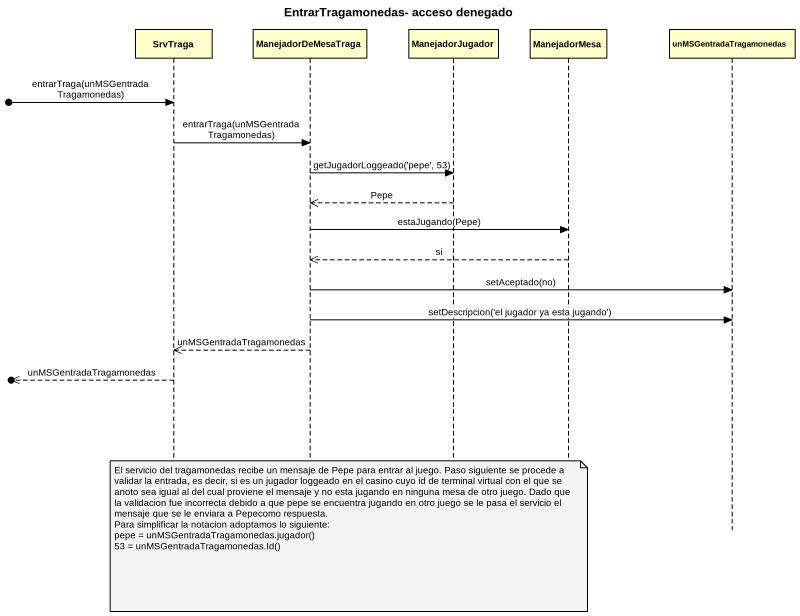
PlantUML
@startuml
title EntrarTragamonedas- acceso denegado
hide footbox
participant SrvTraga
participant ManejadorDeMesaTraga
participant ManejadorJugador
participant ManejadorMesa
participant unMSGentradaTragamonedas

[o-> SrvTraga : entrarTraga(unMSGentradaTragamonedas)
SrvTraga -> ManejadorDeMesaTraga : entrarTraga(unMSGentradaTragamonedas)
ManejadorDeMesaTraga -> ManejadorJugador : getJugadorLoggeado('pepe', 53)
ManejadorJugador -->> ManejadorDeMesaTraga : Pepe
ManejadorDeMesaTraga -> ManejadorMesa : estaJugando(Pepe)
ManejadorMesa -->> ManejadorDeMesaTraga : si
ManejadorDeMesaTraga -> unMSGentradaTragamonedas : setAceptado(no)
ManejadorDeMesaTraga -> unMSGentradaTragamonedas : setDescripcion('el jugador ya esta jugando')
ManejadorDeMesaTraga -->> SrvTraga : unMSGentradaTragamonedas
[o<<-- SrvTraga : unMSGentradaTragamonedas
note over ManejadorDeMesaTraga
  El servicio del tragamonedas recibe un mensaje de Pepe para entrar al juego. Paso siguiente se procede a validar la entrada, es decir, si es un jugador loggeado en el casino cuyo id de terminal virtual con el que se anoto sea igual al del cual proviene el mensaje y no esta jugando en ninguna mesa de otro juego. Dado que la validacion fue incorrecta debido a que pepe se encuentra jugando en otro juego se le pasa el servicio el mensaje que se le enviara a Pepecomo respuesta.
  Para simplificar la notacion adoptamos lo siguiente:
  pepe = unMSGentradaTragamonedas.jugador()
  53 = unMSGentradaTragamonedas.Id()
end note
@enduml
